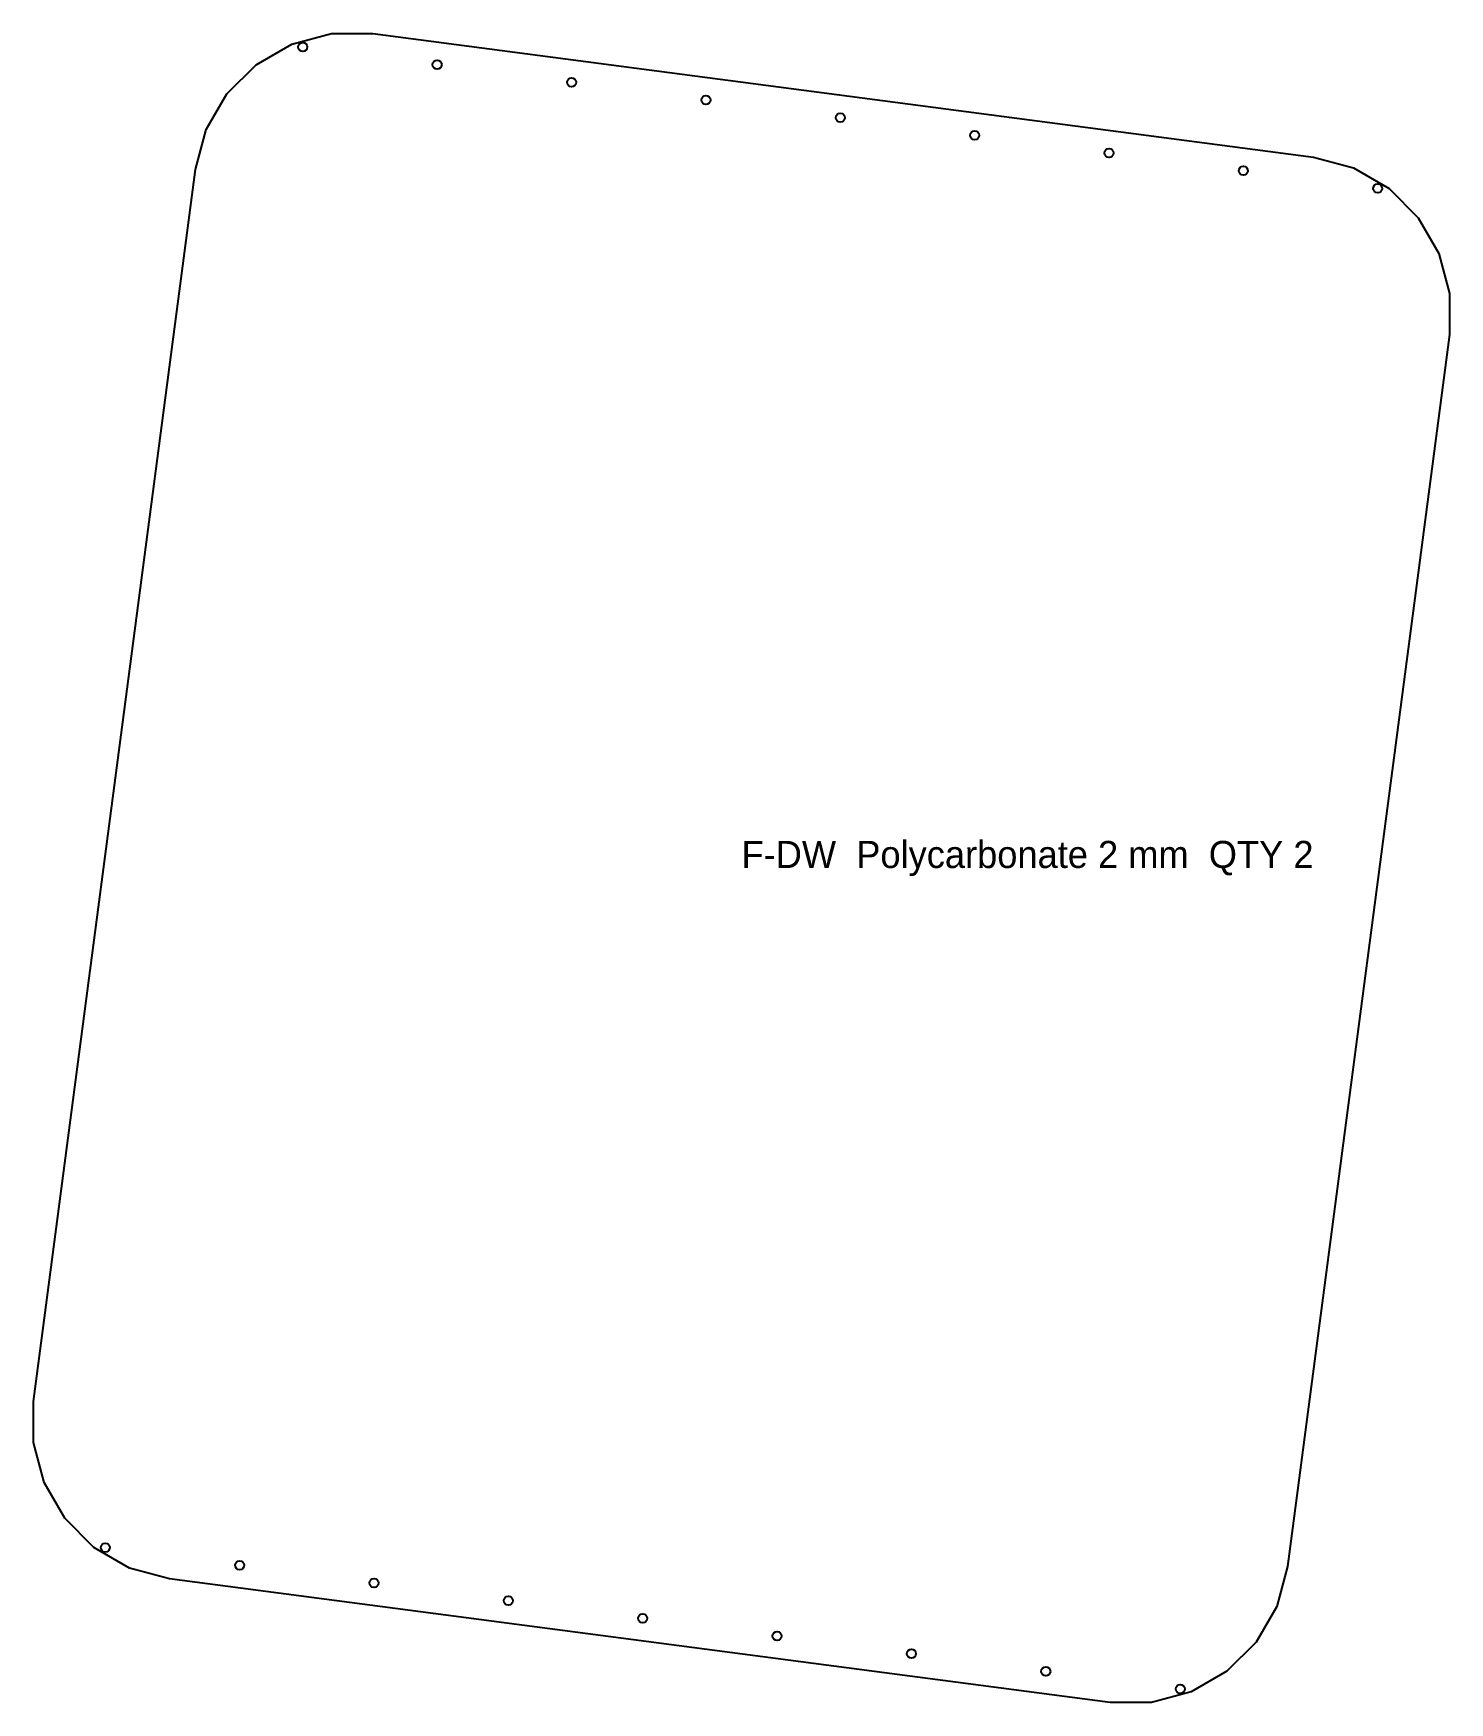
# Model space of a CAD drawing. Header units: millimetres. Extents: x -477 to 150, y 0 to 739.
import ezdxf

# ---------------------------------------------------------------- set-up
doc = ezdxf.new("R2010")
doc.units = ezdxf.units.MM
doc.layers.add('CUT', color=7, linetype='CONTINUOUS')
doc.layers.add('ETCH', color=8, linetype='CONTINUOUS')

msp = doc.modelspace()

# ---------------------------------------------------------------- linework, layer by layer
at = {"layer": 'CUT'}
msp.add_lwpolyline([(0, 0), (-416.41, 54.82), (-434.06, 59.55), (-449.88, 68.69), (-462.8, 81.61), (-471.94, 97.43), (-476.67, 115.09), (-476.67, 133.36), (-404.88, 678.65), (-400.15, 696.3), (-391.02, 712.13), (-378.09, 725.05), (-362.27, 734.19), (-344.62, 738.92), (-326.34, 738.92), (90.06, 684.1), (107.71, 679.37), (123.54, 670.23), (136.46, 657.31), (145.6, 641.48), (150.33, 623.83), (150.33, 605.56), (78.54, 60.26), (73.81, 42.61), (64.67, 26.79), (51.75, 13.87), (35.92, 4.73), (18.27, 0), (0, 0)], close=True, dxfattribs=at)
for centre in [(-357.39, 732.92), (-297.91, 725.09), (-238.42, 717.26), (-178.93, 709.42), (-119.45, 701.59), (-59.96, 693.76), (-0.47, 685.93), (59.01, 678.1), (118.5, 670.27), (-444.84, 68.65), (-385.36, 60.82), (-325.87, 52.99), (-266.38, 45.16), (-206.9, 37.32), (-147.41, 29.49), (-87.92, 21.66), (-28.44, 13.83), (31.05, 6)]:
    msp.add_circle(centre, 2, dxfattribs=at)

# ---------------------------------------------------------------- texts
at = {"layer": 'ETCH'}
msp.add_text('F-DW  Polycarbonate 2 mm  QTY 2', height=12, dxfattribs=at).set_placement((-163.17, 369.46))

doc.saveas('drawing.dxf')
